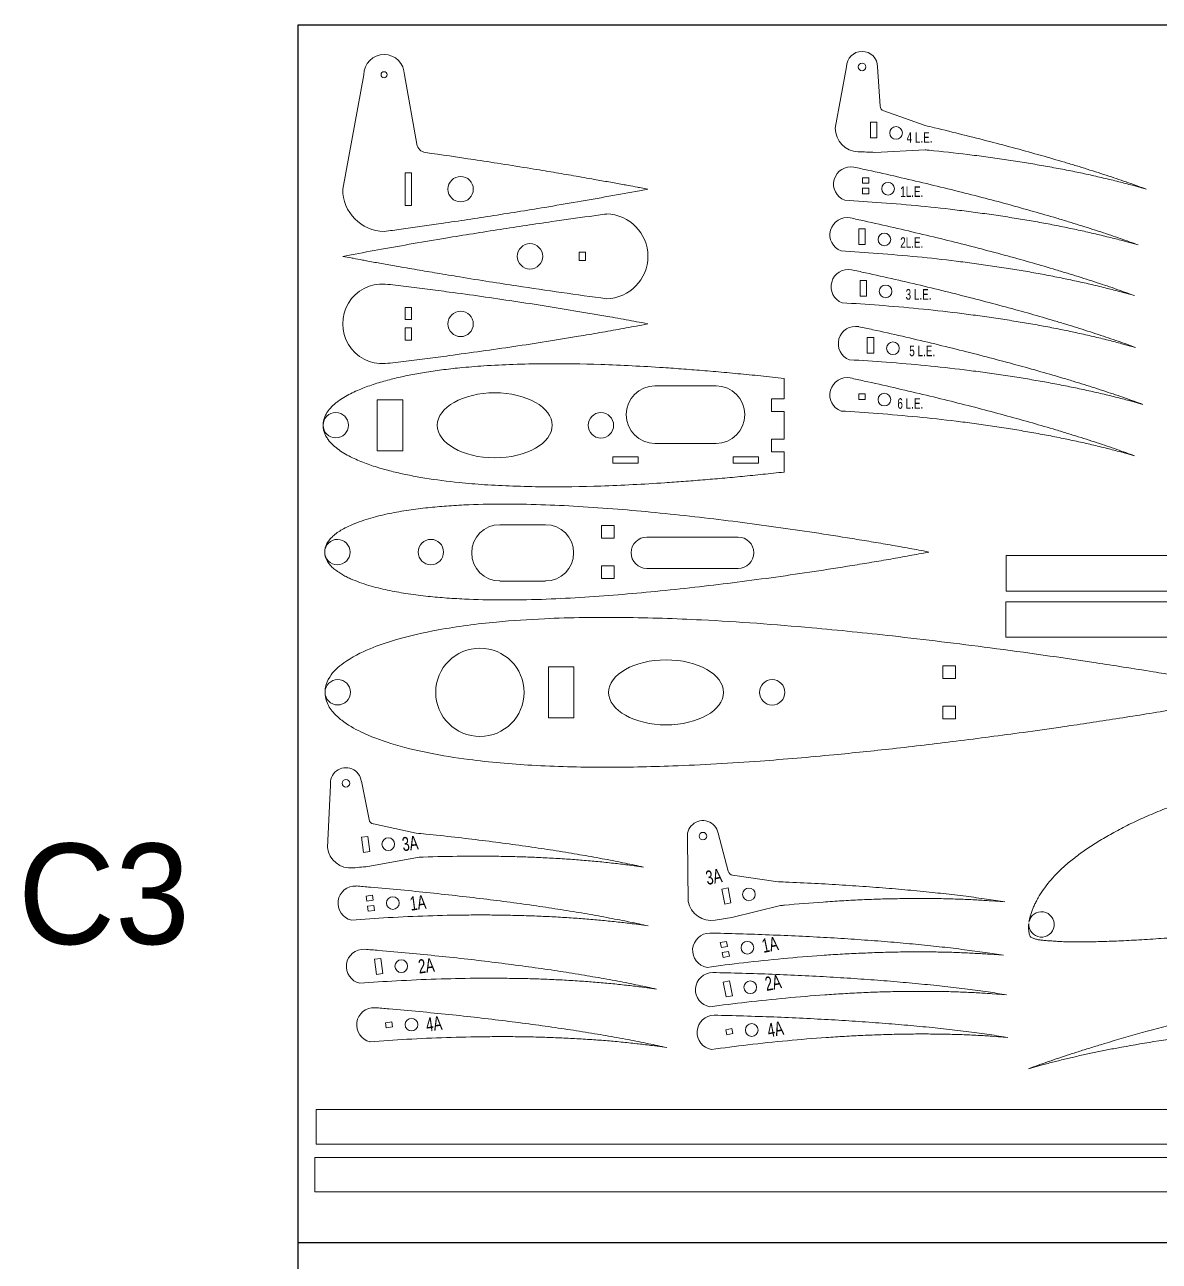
# Model space of a CAD drawing. Header units: inches. Extents: x -9.1 to 72, y -1.4 to 36.
# Drawn here: x -2.69 to 8.48, y 23.82 to 36 of the extents above; entities that cross this region are included whole.
import ezdxf

# ---------------------------------------------------------------- set-up
doc = ezdxf.new("R2010")
doc.units = ezdxf.units.IN
doc.header["$MEASUREMENT"] = 0
doc.styles.add('SLDTEXTSTYLE0', font='TXT', dxfattribs={"width": 0.7})

msp = doc.modelspace()

# ---------------------------------------------------------------- linework, layer by layer
at = {"color": 7}
msp.add_line((0, 0), (0, 36), dxfattribs=at)
for p, q in [((0, 36), (24, 36)), ((0, 24), (24, 24))]:
    msp.add_line(p, q)
at = {"color": 1, "linetype": 'Continuous', "lineweight": 15}
for p, q in [((5.403, 35.584), (5.291, 34.98)), ((5.735, 35.199), (5.709, 35.584)), ((0.648, 35.507), (0.441, 34.38)), ((1.171, 34.823), (1.048, 35.507)), ((6.177, 35.007), (5.771, 35.151)), ((5.702, 35.04), (5.64, 35.04)), ((5.64, 35.04), (5.64, 34.885)), ((5.702, 34.885), (5.702, 35.04)), ((5.64, 34.885), (5.702, 34.885)), ((5.682, 34.742), (6.177, 34.767)), ((1.118, 34.542), (1.055, 34.542)), ((1.055, 34.542), (1.055, 34.22)), ((1.118, 34.22), (1.118, 34.542)), ((5.623, 34.49), (5.561, 34.49)), ((5.561, 34.49), (5.561, 34.44)), ((5.623, 34.44), (5.623, 34.49)), ((3.363, 34.365), (3.364, 34.365)), ((3.446, 34.38), (3.364, 34.396)), ((3.364, 34.365), (3.446, 34.38)), ((5.561, 34.44), (5.623, 34.44)), ((5.623, 34.39), (5.561, 34.39)), ((5.561, 34.39), (5.561, 34.335)), ((5.623, 34.335), (5.623, 34.39)), ((8.219, 34.418), (8.354, 34.381)), ((5.561, 34.335), (5.623, 34.335)), ((1.055, 34.22), (1.118, 34.22)), ((5.587, 33.99), (5.525, 33.99)), ((5.525, 33.99), (5.525, 33.835)), ((5.587, 33.835), (5.587, 33.99)), ((2.769, 33.758), (2.769, 33.676)), ((2.832, 33.758), (2.769, 33.758)), ((2.832, 33.676), (2.832, 33.758)), ((5.525, 33.835), (5.587, 33.835)), ((8.14, 33.868), (8.275, 33.83)), ((0.523, 33.733), (0.441, 33.718)), ((0.441, 33.718), (0.523, 33.702)), ((0.524, 33.733), (0.523, 33.733)), ((2.769, 33.676), (2.832, 33.676)), ((5.599, 33.479), (5.537, 33.479)), ((5.537, 33.479), (5.537, 33.324)), ((5.599, 33.324), (5.599, 33.479)), ((5.537, 33.324), (5.599, 33.324)), ((8.239, 33.331), (8.104, 33.368)), ((1.118, 33.214), (1.055, 33.214)), ((1.055, 33.214), (1.055, 33.094)), ((1.118, 33.094), (1.118, 33.214)), ((1.055, 33.094), (1.118, 33.094)), ((3.446, 33.052), (3.386, 33.065)), ((3.386, 33.041), (3.446, 33.052)), ((3.386, 33.041), (3.386, 33.041)), ((1.118, 33.012), (1.055, 33.012)), ((1.055, 33.012), (1.055, 32.892)), ((1.118, 32.892), (1.118, 33.012)), ((5.671, 32.918), (5.608, 32.918)), ((5.608, 32.918), (5.608, 32.763)), ((5.671, 32.763), (5.671, 32.918)), ((1.055, 32.892), (1.118, 32.892)), ((8.251, 32.82), (8.116, 32.857)), ((5.608, 32.763), (5.671, 32.763)), ((4.119, 32.441), (3.516, 32.441)), ((4.788, 32.315), (4.788, 32.515)), ((1.031, 32.303), (0.781, 32.303)), ((0.781, 32.303), (0.781, 31.803)), ((1.031, 31.803), (1.031, 32.303)), ((4.663, 32.19), (4.663, 32.315)), ((4.663, 32.315), (4.788, 32.315)), ((5.525, 32.363), (5.525, 32.308)), ((5.587, 32.363), (5.525, 32.363)), ((5.525, 32.308), (5.587, 32.308)), ((5.587, 32.308), (5.587, 32.363)), ((8.323, 32.259), (8.187, 32.296)), ((4.788, 32.19), (4.663, 32.19)), ((4.788, 31.917), (4.788, 32.19)), ((0.781, 31.803), (1.031, 31.803)), ((3.516, 31.875), (4.119, 31.875)), ((4.663, 31.917), (4.788, 31.917)), ((4.663, 31.792), (4.663, 31.917)), ((3.352, 31.742), (3.102, 31.742)), ((3.102, 31.742), (3.102, 31.68)), ((3.102, 31.68), (3.352, 31.68)), ((3.352, 31.68), (3.352, 31.742)), ((4.537, 31.742), (4.287, 31.742)), ((4.287, 31.742), (4.287, 31.68)), ((4.287, 31.68), (4.537, 31.68)), ((4.537, 31.68), (4.537, 31.742)), ((4.788, 31.792), (4.663, 31.792)), ((4.788, 31.592), (4.788, 31.792)), ((8.239, 31.753), (8.104, 31.791)), ((2.438, 31.074), (1.988, 31.074)), ((3.113, 31.066), (2.988, 31.066)), ((2.988, 31.066), (2.988, 30.941)), ((3.113, 30.941), (3.113, 31.066)), ((4.335, 30.952), (3.436, 30.952)), ((2.988, 30.941), (3.113, 30.941)), ((6.213, 30.804), (6.16, 30.815)), ((6.16, 30.794), (6.213, 30.804)), ((6.16, 30.794), (6.16, 30.794)), ((6.976, 30.42), (6.976, 30.77)), ((6.976, 30.77), (19.821, 30.77)), ((3.113, 30.668), (2.988, 30.668)), ((2.988, 30.668), (2.988, 30.543)), ((3.113, 30.543), (3.113, 30.668)), ((3.436, 30.641), (4.335, 30.641)), ((1.988, 30.519), (2.438, 30.519)), ((2.988, 30.543), (3.113, 30.543)), ((6.976, 30.42), (19.821, 30.42)), ((6.973, 29.965), (6.973, 30.315)), ((6.973, 30.315), (19.818, 30.315)), ((6.973, 29.965), (19.818, 29.965)), ((2.718, 29.672), (2.468, 29.672)), ((2.468, 29.672), (2.468, 29.172)), ((2.718, 29.172), (2.718, 29.672)), ((6.476, 29.684), (6.351, 29.684)), ((6.351, 29.684), (6.351, 29.559)), ((6.476, 29.559), (6.476, 29.684)), ((6.351, 29.559), (6.476, 29.559)), ((6.476, 29.286), (6.351, 29.286)), ((6.351, 29.286), (6.351, 29.161)), ((6.476, 29.161), (6.476, 29.286)), ((2.468, 29.172), (2.718, 29.172)), ((6.351, 29.161), (6.476, 29.161)), ((0.624, 28.546), (0.7, 28.168)), ((0.289, 27.893), (0.32, 28.506)), ((0.742, 28.125), (1.163, 28.035)), ((4.238, 27.661), (4.138, 28.034)), ((0.689, 28.002), (0.627, 27.994)), ((0.627, 27.994), (0.646, 27.845)), ((0.708, 27.853), (0.689, 28.002)), ((3.838, 27.976), (3.843, 27.362)), ((0.646, 27.845), (0.708, 27.853)), ((1.195, 27.797), (0.708, 27.708)), ((3.403, 27.7), (3.265, 27.719)), ((4.708, 27.557), (4.281, 27.621)), ((0.734, 27.422), (0.672, 27.414)), ((0.672, 27.414), (0.678, 27.365)), ((0.74, 27.373), (0.734, 27.422)), ((4.236, 27.495), (4.175, 27.483)), ((4.175, 27.483), (4.203, 27.336)), ((4.265, 27.347), (4.236, 27.495)), ((0.678, 27.365), (0.74, 27.373)), ((0.747, 27.323), (0.685, 27.315)), ((0.685, 27.315), (0.691, 27.265)), ((0.753, 27.274), (0.747, 27.323)), ((4.203, 27.336), (4.265, 27.347)), ((4.273, 27.203), (4.753, 27.321)), ((6.824, 27.368), (6.964, 27.357)), ((0.691, 27.265), (0.753, 27.274)), ((3.31, 27.14), (3.448, 27.12)), ((4.222, 26.968), (4.16, 26.957)), ((4.16, 26.957), (4.17, 26.908)), ((4.231, 26.919), (4.222, 26.968)), ((4.17, 26.908), (4.231, 26.919)), ((4.241, 26.87), (4.179, 26.858)), ((4.179, 26.858), (4.189, 26.809)), ((4.189, 26.809), (4.25, 26.821)), ((4.25, 26.821), (4.241, 26.87)), ((6.81, 26.842), (6.95, 26.831)), ((0.816, 26.8), (0.754, 26.792)), ((0.754, 26.792), (0.774, 26.643)), ((0.836, 26.651), (0.816, 26.8)), ((0.774, 26.643), (0.836, 26.651)), ((4.251, 26.58), (4.189, 26.568)), ((4.189, 26.568), (4.218, 26.421)), ((4.279, 26.433), (4.251, 26.58)), ((3.531, 26.498), (3.392, 26.517)), ((6.979, 26.442), (6.839, 26.453)), ((4.218, 26.421), (4.279, 26.433)), ((0.924, 26.174), (0.862, 26.166)), ((0.862, 26.166), (0.868, 26.117)), ((0.868, 26.117), (0.93, 26.125)), ((0.93, 26.125), (0.924, 26.174)), ((4.275, 26.11), (4.213, 26.098)), ((4.213, 26.098), (4.223, 26.049)), ((4.284, 26.061), (4.275, 26.11)), ((4.223, 26.049), (4.284, 26.061)), ((6.993, 26.021), (6.853, 26.032)), ((3.632, 25.922), (3.493, 25.941)), ((7.196, 25.714), (7.331, 25.751)), ((0.178, 25.311), (22.77, 25.311)), ((0.178, 25.311), (0.178, 24.971)), ((0.178, 24.971), (22.77, 24.971)), ((0.165, 24.84), (22.758, 24.84)), ((0.165, 24.84), (0.165, 24.5)), ((0.165, 24.5), (22.758, 24.5))]:
    msp.add_line(p, q, dxfattribs=at)
for centre, radius in [((5.556, 35.584), 0.0375), ((0.848, 35.507), 0.03), ((5.891, 34.934), 0.0625), ((1.602, 34.38), 0.125), ((5.812, 34.384), 0.0625), ((5.776, 33.884), 0.0625), ((2.285, 33.718), 0.125), ((5.788, 33.373), 0.0625), ((1.602, 33.052), 0.125), ((5.86, 32.812), 0.0625), ((5.776, 32.306), 0.0625), ((2.984, 32.053), 0.125), ((1.309, 30.804), 0.125), ((1.792, 29.422), 0.435), ((4.671, 29.422), 0.125), ((0.472, 28.526), 0.0375), ((3.988, 28.005), 0.0375), ((0.889, 27.926), 0.0625), ((4.441, 27.431), 0.0625), ((0.934, 27.346), 0.0625), ((4.427, 26.905), 0.0625), ((1.017, 26.724), 0.0625), ((4.455, 26.516), 0.0625), ((1.118, 26.148), 0.0625), ((4.47, 26.095), 0.0625)]:
    msp.add_circle(centre, radius, dxfattribs=at)
for centre, radius, start, end in [((0.848, 35.507), 0.2, 0, 180), ((5.556, 35.584), 0.153, 0, 180), ((5.785, 35.199), 0.05, 180, 252.7718), ((5.524, 34.98), 0.232, 180, 268.3372), ((1.269, 34.84), 0.1, 190.1847, 261.8822), ((5.445, 34.43), 0.17, 79.2901, 249.4767), ((0.858, 34.38), 0.418, 180, 268.6231), ((3.029, 33.718), 0.418, 271.3769, 88.6231), ((5.409, 33.93), 0.17, 79.2901, 249.4767), ((5.421, 33.419), 0.17, 79.2901, 249.4767), ((0.833, 33.053), 0.393, 86.4007, 273.5993), ((5.492, 32.858), 0.17, 79.2901, 249.4767), ((3.516, 32.158), 0.283, 90, 270), ((4.119, 32.158), 0.283, 270, 90), ((5.409, 32.353), 0.17, 79.2901, 249.4767), ((0.372, 32.054), 0.125, 180.2086, 179.4453), ((1.988, 30.797), 0.277, 90, 270), ((2.438, 30.797), 0.277, 270, 90), ((3.436, 30.797), 0.155, 90, 270), ((4.335, 30.797), 0.155, 270, 90), ((0.388, 30.804), 0.125, 180.2086, 179.4453), ((0.391, 29.423), 0.125, 180.3001, 179.5368), ((0.472, 28.526), 0.153, 7.5243, 187.5243), ((0.75, 28.175), 0.05, 187.5243, 260.2961), ((3.988, 28.005), 0.153, 10.9838, 190.9838), ((0.519, 27.923), 0.232, 187.5243, 275.8614), ((4.287, 27.671), 0.05, 190.9838, 263.7556), ((0.564, 27.344), 0.17, 86.8144, 257.0009), ((4.071, 27.406), 0.232, 190.9838, 279.321), ((7.323, 27.135), 0.125, 176.0219, 169.264), ((4.057, 26.88), 0.17, 90.2739, 260.4605), ((0.646, 26.721), 0.17, 86.8144, 257.0009), ((4.086, 26.491), 0.17, 90.2739, 260.4605), ((0.748, 26.145), 0.17, 86.8144, 257.0009), ((4.101, 26.071), 0.17, 90.2739, 260.4605)]:
    msp.add_arc(centre, radius, start, end, dxfattribs=at)
for centre in [(1.938, 32.053), (3.626, 29.422)]:
    msp.add_ellipse(centre, major_axis=(0.566, 0), ratio=0.565616, dxfattribs=at)
for points, knots in [([(8.354, 34.381), (8.296, 34.402), (8.207, 34.434), (8.084, 34.476), (7.985, 34.509), (7.881, 34.543), (7.775, 34.577), (7.665, 34.611), (7.514, 34.656), (7.315, 34.714), (7.069, 34.782), (6.812, 34.85), (6.545, 34.918), (6.332, 34.97), (6.208, 35), (6.177, 35.007)], [0, 0, 0, 0, 0.00736636, 0.01146924, 0.01557491, 0.02006535, 0.02455522, 0.02904727, 0.03390106, 0.04360912, 0.05398691, 0.06467237, 0.0756619, 0.08719741, 0.09103436, 0.09103436, 0.09103436, 0.09103436]), ([(3.364, 34.396), (3.357, 34.397), (3.319, 34.404), (3.264, 34.414), (3.171, 34.431), (3.061, 34.451), (2.899, 34.48), (2.717, 34.512), (2.509, 34.547), (2.27, 34.587), (2.009, 34.629), (1.662, 34.682), (1.414, 34.719), (1.255, 34.741)], [0, 0, 0, 0, 0.0011056, 0.0059986, 0.0088272, 0.0160725, 0.0236866, 0.0346417, 0.0452159, 0.0570324, 0.0727437, 0.0870152, 0.1122894, 0.1122894, 0.1122894, 0.1122894]), ([(5.517, 34.748), (5.545, 34.747), (5.6, 34.746), (5.655, 34.743), (5.682, 34.742)], [0, 0, 0, 0, 0.501539, 1, 1, 1, 1]), ([(6.177, 34.767), (6.19, 34.766), (6.33, 34.752), (6.53, 34.73), (6.776, 34.699), (6.955, 34.673), (7.13, 34.646), (7.301, 34.618), (7.467, 34.588), (7.628, 34.557), (7.784, 34.524), (7.934, 34.49), (8.08, 34.455), (8.174, 34.43), (8.219, 34.418)], [0.91113915, 0.91113915, 0.91113915, 0.91113915, 0.91270301, 0.92808362, 0.93535808, 0.94263108, 0.94990677, 0.95668365, 0.96345941, 0.97023838, 0.97644768, 0.98265594, 0.98886717, 0.99443345, 0.99443345, 0.99443345, 0.99443345]), ([(8.275, 33.83), (8.217, 33.852), (8.128, 33.884), (8.005, 33.926), (7.906, 33.959), (7.802, 33.992), (7.696, 34.026), (7.586, 34.06), (7.435, 34.106), (7.236, 34.163), (6.99, 34.232), (6.733, 34.3), (6.465, 34.368), (6.189, 34.435), (5.904, 34.502), (5.665, 34.556), (5.522, 34.587), (5.476, 34.597)], [0, 0, 0, 0, 0.0073664, 0.0114692, 0.0155749, 0.0200654, 0.0245552, 0.0290473, 0.0339011, 0.0436091, 0.0539869, 0.0646724, 0.0756619, 0.0871974, 0.0989727, 0.1109842, 0.1166325, 0.1166325, 0.1166325, 0.1166325]), ([(0.848, 33.963), (0.904, 33.97), (1.083, 33.995), (1.432, 34.044), (1.904, 34.115), (2.359, 34.188), (2.749, 34.254), (3.059, 34.309), (3.263, 34.346), (3.363, 34.365)], [0.8661142, 0.8661142, 0.8661142, 0.8661142, 0.8749562, 0.8945964, 0.9216864, 0.9502179, 0.9673335, 0.9839428, 1, 1, 1, 1]), ([(5.385, 34.271), (5.506, 34.264), (5.756, 34.247), (6.134, 34.215), (6.451, 34.18), (6.697, 34.148), (6.876, 34.123), (7.051, 34.096), (7.222, 34.068), (7.388, 34.038), (7.549, 34.006), (7.705, 33.973), (7.855, 33.939), (8, 33.904), (8.095, 33.88), (8.14, 33.868)], [0.8824249, 0.8824249, 0.8824249, 0.8824249, 0.8969871, 0.912703, 0.9280836, 0.9353581, 0.9426311, 0.9499068, 0.9566837, 0.9634594, 0.9702384, 0.9764477, 0.9826559, 0.9888672, 0.9944335, 0.9944335, 0.9944335, 0.9944335]), ([(3.039, 34.135), (2.983, 34.127), (2.804, 34.103), (2.455, 34.054), (1.983, 33.983), (1.528, 33.91), (1.138, 33.844), (0.827, 33.789), (0.624, 33.752), (0.524, 33.733)], [0.8661142, 0.8661142, 0.8661142, 0.8661142, 0.8749562, 0.8945964, 0.9216864, 0.9502179, 0.9673335, 0.9839428, 1, 1, 1, 1]), ([(5.44, 34.097), (5.486, 34.087), (5.629, 34.056), (5.868, 34.002), (6.153, 33.935), (6.43, 33.868), (6.697, 33.8), (6.954, 33.732), (7.2, 33.664), (7.399, 33.606), (7.55, 33.56), (7.66, 33.526), (7.766, 33.493), (7.87, 33.459), (7.97, 33.426), (8.092, 33.384), (8.182, 33.352), (8.239, 33.331)], [0, 0, 0, 0, 0.0056483, 0.0176597, 0.0294351, 0.0409706, 0.0519601, 0.0626456, 0.0730234, 0.0827314, 0.0875852, 0.0920773, 0.0965671, 0.1010576, 0.1051632, 0.1092661, 0.1166325, 0.1166325, 0.1166325, 0.1166325]), ([(8.104, 33.368), (8.059, 33.38), (7.965, 33.404), (7.82, 33.44), (7.669, 33.473), (7.513, 33.506), (7.352, 33.538), (7.186, 33.568), (7.015, 33.596), (6.84, 33.623), (6.661, 33.648), (6.415, 33.68), (6.098, 33.715), (5.721, 33.747), (5.47, 33.764), (5.349, 33.771)], [0.8824249, 0.8824249, 0.8824249, 0.8824249, 0.8879912, 0.8942024, 0.9004107, 0.90662, 0.913399, 0.9201747, 0.9269516, 0.9342273, 0.9415003, 0.9487748, 0.9641554, 0.9798713, 0.9944335, 0.9944335, 0.9944335, 0.9944335]), ([(0.523, 33.702), (0.53, 33.701), (0.568, 33.694), (0.623, 33.684), (0.716, 33.666), (0.826, 33.646), (0.988, 33.618), (1.17, 33.586), (1.378, 33.551), (1.617, 33.511), (1.878, 33.469), (2.36, 33.395), (2.744, 33.34), (3.039, 33.3)], [0, 0, 0, 0, 0.0011056, 0.0059986, 0.0088272, 0.0160725, 0.0236866, 0.0346417, 0.0452159, 0.0570324, 0.0727437, 0.0870152, 0.1339007, 0.1339007, 0.1339007, 0.1339007]), ([(5.452, 33.586), (5.498, 33.576), (5.641, 33.545), (5.88, 33.491), (6.165, 33.425), (6.442, 33.357), (6.709, 33.289), (6.966, 33.221), (7.212, 33.153), (7.411, 33.095), (7.562, 33.049), (7.672, 33.016), (7.778, 32.982), (7.882, 32.948), (7.982, 32.915), (8.104, 32.873), (8.194, 32.841), (8.251, 32.82)], [0, 0, 0, 0, 0.0056483, 0.0176597, 0.0294351, 0.0409706, 0.0519601, 0.0626456, 0.0730234, 0.0827314, 0.0875852, 0.0920773, 0.0965671, 0.1010576, 0.1051632, 0.1092661, 0.1166325, 0.1166325, 0.1166325, 0.1166325]), ([(3.386, 33.065), (3.352, 33.071), (3.283, 33.084), (3.178, 33.103), (3.055, 33.125), (2.915, 33.149), (2.706, 33.185), (2.443, 33.228), (2.126, 33.276), (1.808, 33.323), (1.524, 33.362), (1.276, 33.394), (1.066, 33.421), (0.927, 33.437), (0.858, 33.445)], [0, 0, 0, 0, 0.040502, 0.082213, 0.125134, 0.186805, 0.249514, 0.373538, 0.499656, 0.625669, 0.751343, 0.835618, 0.918503, 1, 1, 1, 1]), ([(8.116, 32.857), (8.071, 32.869), (7.977, 32.894), (7.832, 32.929), (7.681, 32.963), (7.525, 32.995), (7.364, 33.027), (7.198, 33.057), (7.027, 33.085), (6.852, 33.112), (6.673, 33.137), (6.427, 33.169), (6.11, 33.204), (5.733, 33.237), (5.482, 33.253), (5.361, 33.26)], [0.8824249, 0.8824249, 0.8824249, 0.8824249, 0.8879912, 0.8942024, 0.9004107, 0.90662, 0.913399, 0.9201747, 0.9269516, 0.9342273, 0.9415003, 0.9487748, 0.9641554, 0.9798713, 0.9944335, 0.9944335, 0.9944335, 0.9944335]), ([(0.858, 32.661), (0.892, 32.665), (0.961, 32.673), (1.065, 32.685), (1.17, 32.698), (1.275, 32.711), (1.382, 32.725), (1.559, 32.749), (1.808, 32.783), (2.127, 32.829), (2.445, 32.878), (2.727, 32.924), (2.972, 32.966), (3.18, 33.003), (3.318, 33.028), (3.386, 33.041)], [0, 0, 0, 0, 0.040616, 0.081546, 0.122792, 0.164352, 0.206229, 0.248421, 0.374375, 0.500577, 0.627156, 0.752156, 0.836105, 0.918718, 1, 1, 1, 1]), ([(5.524, 33.025), (5.57, 33.015), (5.713, 32.984), (5.951, 32.931), (6.237, 32.864), (6.513, 32.796), (6.78, 32.728), (7.037, 32.66), (7.284, 32.592), (7.482, 32.534), (7.634, 32.489), (7.743, 32.455), (7.85, 32.421), (7.953, 32.387), (8.053, 32.354), (8.176, 32.312), (8.265, 32.28), (8.323, 32.259)], [0, 0, 0, 0, 0.0056483, 0.0176597, 0.0294351, 0.0409706, 0.0519601, 0.0626456, 0.0730234, 0.0827314, 0.0875852, 0.0920773, 0.0965671, 0.1010576, 0.1051632, 0.1092661, 0.1166325, 0.1166325, 0.1166325, 0.1166325]), ([(4.788, 32.515), (4.75, 32.52), (4.673, 32.528), (4.558, 32.54), (4.445, 32.551), (4.334, 32.562), (4.224, 32.572), (4.116, 32.582), (4.009, 32.591), (3.904, 32.599), (3.801, 32.607), (3.699, 32.615), (3.427, 32.633), (3.003, 32.655), (2.51, 32.663), (2.125, 32.655), (1.847, 32.641), (1.613, 32.622), (1.418, 32.6), (1.251, 32.575), (1.097, 32.548), (0.952, 32.516), (0.811, 32.479), (0.694, 32.44), (0.602, 32.404), (0.533, 32.373), (0.467, 32.338), (0.414, 32.304), (0.374, 32.275), (0.336, 32.242), (0.306, 32.21), (0.285, 32.179), (0.276, 32.162), (0.267, 32.145), (0.261, 32.129), (0.255, 32.114), (0.252, 32.099), (0.249, 32.084), (0.247, 32.07), (0.247, 32.06), (0.247, 32.055)], [0, 0, 0, 0, 0.024591, 0.048845, 0.072761, 0.09634, 0.119582, 0.142488, 0.165058, 0.187292, 0.209192, 0.230756, 0.251985, 0.381573, 0.498916, 0.563818, 0.624874, 0.674579, 0.712655, 0.748735, 0.781336, 0.811501, 0.842432, 0.873495, 0.889329, 0.905309, 0.921096, 0.936644, 0.944888, 0.952468, 0.968392, 0.972374, 0.976272, 0.98033, 0.984278, 0.987486, 0.990647, 0.993776, 0.996888, 1, 1, 1, 1]), ([(8.187, 32.296), (8.143, 32.308), (8.048, 32.333), (7.903, 32.368), (7.752, 32.402), (7.596, 32.435), (7.435, 32.466), (7.269, 32.496), (7.099, 32.524), (6.924, 32.551), (6.745, 32.577), (6.498, 32.608), (6.182, 32.643), (5.804, 32.676), (5.553, 32.692), (5.433, 32.699)], [0.8824249, 0.8824249, 0.8824249, 0.8824249, 0.8879912, 0.8942024, 0.9004107, 0.90662, 0.913399, 0.9201747, 0.9269516, 0.9342273, 0.9415003, 0.9487748, 0.9641554, 0.9798713, 0.9944335, 0.9944335, 0.9944335, 0.9944335]), ([(5.44, 32.52), (5.486, 32.51), (5.629, 32.478), (5.868, 32.425), (6.153, 32.358), (6.43, 32.291), (6.697, 32.223), (6.954, 32.154), (7.2, 32.086), (7.399, 32.029), (7.55, 31.983), (7.66, 31.949), (7.766, 31.915), (7.87, 31.882), (7.97, 31.848), (8.092, 31.806), (8.182, 31.774), (8.239, 31.753)], [0, 0, 0, 0, 0.0056483, 0.0176597, 0.0294351, 0.0409706, 0.0519601, 0.0626456, 0.0730234, 0.0827314, 0.0875852, 0.0920773, 0.0965671, 0.1010576, 0.1051632, 0.1092661, 0.1166325, 0.1166325, 0.1166325, 0.1166325]), ([(8.104, 31.791), (8.059, 31.803), (7.965, 31.827), (7.82, 31.862), (7.669, 31.896), (7.513, 31.929), (7.352, 31.96), (7.186, 31.99), (7.015, 32.019), (6.84, 32.046), (6.661, 32.071), (6.415, 32.103), (6.098, 32.137), (5.721, 32.17), (5.47, 32.187), (5.349, 32.194)], [0.8824249, 0.8824249, 0.8824249, 0.8824249, 0.8879912, 0.8942024, 0.9004107, 0.90662, 0.913399, 0.9201747, 0.9269516, 0.9342273, 0.9415003, 0.9487748, 0.9641554, 0.9798713, 0.9944335, 0.9944335, 0.9944335, 0.9944335]), ([(0.247, 32.053), (0.247, 32.05), (0.247, 32.044), (0.248, 32.034), (0.249, 32.025), (0.251, 32.012), (0.254, 31.997), (0.262, 31.973), (0.275, 31.944), (0.303, 31.902), (0.345, 31.856), (0.404, 31.809), (0.468, 31.769), (0.557, 31.722), (0.648, 31.684), (0.743, 31.651), (0.837, 31.622), (0.955, 31.591), (1.1, 31.559), (1.31, 31.522), (1.556, 31.49), (1.846, 31.466), (2.122, 31.453), (2.504, 31.444), (3.004, 31.452), (3.466, 31.476), (3.8, 31.5), (3.988, 31.515), (4.181, 31.531), (4.379, 31.55), (4.582, 31.57), (4.719, 31.585), (4.788, 31.592)], [0, 0, 0, 0, 0.00199, 0.003986, 0.005989, 0.008006, 0.011982, 0.01599, 0.023707, 0.031945, 0.047723, 0.063405, 0.079379, 0.095332, 0.126657, 0.141986, 0.15839, 0.189069, 0.219399, 0.251825, 0.323803, 0.376529, 0.435584, 0.498302, 0.618573, 0.751641, 0.790405, 0.830217, 0.871081, 0.912998, 0.95597, 1, 1, 1, 1]), ([(6.16, 30.815), (6.13, 30.821), (6.069, 30.832), (5.976, 30.849), (5.882, 30.866), (5.756, 30.888), (5.599, 30.914), (5.35, 30.955), (5.037, 31.004), (4.536, 31.076), (4.03, 31.14), (3.526, 31.194), (3.143, 31.228), (2.768, 31.255), (2.388, 31.273), (2.013, 31.28), (1.695, 31.273), (1.442, 31.257), (1.253, 31.24), (1.097, 31.219), (0.972, 31.198), (0.878, 31.18), (0.786, 31.158), (0.693, 31.133), (0.604, 31.103), (0.521, 31.07), (0.453, 31.037), (0.398, 31.004), (0.355, 30.972), (0.323, 30.941), (0.303, 30.917), (0.29, 30.898), (0.28, 30.88), (0.273, 30.863), (0.268, 30.848), (0.265, 30.834), (0.263, 30.82), (0.263, 30.81), (0.263, 30.806)], [0, 0, 0, 0, 0.015212, 0.030694, 0.046447, 0.062471, 0.093525, 0.124905, 0.187224, 0.249736, 0.374581, 0.438873, 0.499514, 0.564285, 0.624499, 0.686843, 0.749265, 0.781558, 0.811884, 0.843052, 0.859101, 0.874269, 0.890306, 0.905446, 0.921846, 0.936836, 0.949602, 0.958861, 0.96844, 0.976346, 0.980365, 0.984219, 0.98745, 0.990575, 0.992972, 0.99533, 0.997667, 1, 1, 1, 1]), ([(0.263, 30.804), (0.263, 30.801), (0.263, 30.796), (0.264, 30.789), (0.265, 30.781), (0.266, 30.773), (0.269, 30.759), (0.276, 30.738), (0.292, 30.707), (0.317, 30.673), (0.352, 30.64), (0.391, 30.611), (0.431, 30.585), (0.474, 30.562), (0.532, 30.534), (0.607, 30.505), (0.728, 30.465), (0.879, 30.428), (1.067, 30.394), (1.253, 30.369), (1.446, 30.352), (1.694, 30.337), (2.013, 30.33), (2.392, 30.336), (2.777, 30.355), (3.151, 30.382), (3.528, 30.416), (3.903, 30.456), (4.283, 30.501), (4.66, 30.551), (5.037, 30.605), (5.351, 30.654), (5.603, 30.695), (5.791, 30.727), (5.977, 30.76), (6.099, 30.783), (6.16, 30.794)], [0, 0, 0, 0, 0.001274, 0.002547, 0.003823, 0.005104, 0.006393, 0.011031, 0.015892, 0.023428, 0.031791, 0.039371, 0.047585, 0.055184, 0.063472, 0.079196, 0.094968, 0.126283, 0.156119, 0.188694, 0.219095, 0.251612, 0.311114, 0.376454, 0.438834, 0.501086, 0.561496, 0.625612, 0.686992, 0.750316, 0.812937, 0.87516, 0.907137, 0.938602, 0.969556, 1, 1, 1, 1]), ([(9.493, 29.438), (9.486, 29.439), (9.449, 29.446), (9.394, 29.456), (9.3, 29.473), (9.19, 29.493), (9.029, 29.522), (8.847, 29.554), (8.638, 29.589), (8.4, 29.629), (8.138, 29.67), (7.604, 29.753), (6.846, 29.86), (5.913, 29.974), (4.965, 30.071), (4.082, 30.136), (3.203, 30.166), (2.529, 30.157), (1.919, 30.117), (1.425, 30.053), (1.009, 29.96), (0.696, 29.853), (0.472, 29.741), (0.32, 29.604), (0.271, 29.493), (0.266, 29.441), (0.266, 29.424)], [0, 0, 0, 0, 0.0011056, 0.0059986, 0.0088272, 0.0160725, 0.0236866, 0.0346417, 0.0452159, 0.0570324, 0.0727437, 0.0870152, 0.1422405, 0.1933173, 0.2352465, 0.2924961, 0.3328828, 0.3738681, 0.3987702, 0.429128, 0.4523079, 0.4658436, 0.4812727, 0.4916181, 0.4972777, 0.4999037, 0.4999037, 0.4999037, 0.4999037]), ([(0.266, 29.422), (0.266, 29.393), (0.278, 29.32), (0.34, 29.225), (0.456, 29.12), (0.646, 29.012), (0.935, 28.905), (1.292, 28.819), (1.756, 28.745), (2.329, 28.695), (3, 28.679), (3.75, 28.694), (4.508, 28.738), (5.229, 28.8), (5.873, 28.867), (6.495, 28.941), (7.048, 29.014), (7.561, 29.086), (8.033, 29.157), (8.488, 29.23), (8.878, 29.296), (9.189, 29.351), (9.393, 29.388), (9.493, 29.407)], [0.499991, 0.499991, 0.499991, 0.499991, 0.5045225, 0.5114917, 0.5174265, 0.5290629, 0.5456295, 0.5658946, 0.5868499, 0.6197165, 0.6565305, 0.6925935, 0.7379011, 0.7762761, 0.806697, 0.8399665, 0.8749562, 0.8945964, 0.9216864, 0.9502179, 0.9673335, 0.9839428, 1, 1, 1, 1]), ([(7.2, 27.158), (7.201, 27.164), (7.204, 27.181), (7.211, 27.21), (7.221, 27.245), (7.234, 27.281), (7.25, 27.319), (7.268, 27.357), (7.297, 27.41), (7.341, 27.479), (7.403, 27.56), (7.477, 27.642), (7.564, 27.724), (7.665, 27.805), (7.777, 27.885), (7.902, 27.966), (8.039, 28.044), (8.187, 28.121), (8.345, 28.195), (8.515, 28.266), (8.694, 28.333), (8.884, 28.396), (9.083, 28.454), (9.29, 28.507), (9.506, 28.555), (9.73, 28.597), (9.961, 28.631), (10.2, 28.657), (10.447, 28.676), (10.702, 28.685), (10.965, 28.685), (11.238, 28.676), (11.52, 28.66), (11.81, 28.639), (12.107, 28.612), (12.411, 28.579), (12.721, 28.541), (13.037, 28.499), (13.357, 28.454), (13.679, 28.406), (14.004, 28.355), (14.33, 28.302), (14.655, 28.247), (14.978, 28.19), (15.298, 28.131), (15.615, 28.071), (15.927, 28.009), (16.234, 27.946), (16.534, 27.881), (16.827, 27.815), (17.113, 27.748), (17.389, 27.681), (17.657, 27.613), (17.914, 27.545), (18.16, 27.477), (18.358, 27.419), (18.51, 27.373), (18.62, 27.339), (18.726, 27.306), (18.829, 27.272), (18.929, 27.239), (19.052, 27.197), (19.141, 27.165), (19.199, 27.144)], [0, 0, 0, 0, 0.0007404, 0.0021039, 0.0035004, 0.0051408, 0.006774, 0.0084046, 0.0102652, 0.0140057, 0.018195, 0.0226148, 0.0272914, 0.0325614, 0.0381443, 0.0440172, 0.050437, 0.0571258, 0.06408, 0.0715389, 0.0792372, 0.087177, 0.0955782, 0.1041916, 0.1130159, 0.1222199, 0.1316116, 0.1411979, 0.1511899, 0.1614192, 0.1718938, 0.1829524, 0.1942972, 0.2059045, 0.2179777, 0.2302677, 0.2427684, 0.2556156, 0.2685954, 0.2817006, 0.2949429, 0.3082, 0.3214639, 0.3346425, 0.3477378, 0.3607454, 0.3734941, 0.3860782, 0.3984952, 0.4105066, 0.4222819, 0.4338175, 0.444807, 0.4554924, 0.4658702, 0.4755783, 0.4804321, 0.4849241, 0.489414, 0.4939044, 0.4980101, 0.502113, 0.5094793, 0.5094793, 0.5094793, 0.5094793]), ([(1.163, 28.035), (1.195, 28.032), (1.322, 28.019), (1.539, 27.996), (1.813, 27.963), (2.077, 27.929), (2.33, 27.894), (2.534, 27.863), (2.691, 27.837), (2.804, 27.818), (2.914, 27.798), (3.021, 27.779), (3.124, 27.759), (3.251, 27.733), (3.344, 27.713), (3.403, 27.7)], [0, 0, 0, 0, 0.00383695, 0.01537246, 0.026362, 0.03704745, 0.04742524, 0.0571333, 0.0619871, 0.06647914, 0.07096901, 0.07545945, 0.07956512, 0.083668, 0.09103436, 0.09103436, 0.09103436, 0.09103436]), ([(3.265, 27.719), (3.219, 27.725), (3.122, 27.737), (2.973, 27.753), (2.82, 27.767), (2.661, 27.779), (2.497, 27.789), (2.328, 27.797), (2.156, 27.803), (1.979, 27.807), (1.798, 27.808), (1.549, 27.807), (1.348, 27.803), (1.208, 27.798), (1.195, 27.797)], [0.91113915, 0.91113915, 0.91113915, 0.91113915, 0.91670544, 0.92291666, 0.92912492, 0.93533422, 0.9421132, 0.94888895, 0.95566583, 0.96294152, 0.97021452, 0.97748898, 0.99286959, 0.99443345, 0.99443345, 0.99443345, 0.99443345]), ([(6.964, 27.357), (6.904, 27.367), (6.81, 27.381), (6.682, 27.399), (6.577, 27.413), (6.469, 27.426), (6.358, 27.439), (6.244, 27.451), (6.087, 27.467), (5.881, 27.486), (5.626, 27.506), (5.361, 27.524), (5.085, 27.54), (4.867, 27.55), (4.74, 27.556), (4.708, 27.557)], [0, 0, 0, 0, 0.00736636, 0.01146924, 0.01557491, 0.02006535, 0.02455522, 0.02904727, 0.03390106, 0.04360912, 0.05398691, 0.06467237, 0.0756619, 0.08719741, 0.09103436, 0.09103436, 0.09103436, 0.09103436]), ([(19.064, 27.181), (19.019, 27.193), (18.924, 27.217), (18.779, 27.253), (18.629, 27.286), (18.473, 27.319), (18.312, 27.351), (18.146, 27.381), (17.975, 27.409), (17.8, 27.436), (17.621, 27.461), (17.374, 27.493), (17.058, 27.528), (16.668, 27.561), (16.268, 27.588), (15.859, 27.606), (15.443, 27.616), (15.023, 27.619), (14.6, 27.614), (14.175, 27.602), (13.753, 27.583), (13.334, 27.557), (12.919, 27.526), (12.511, 27.49), (12.112, 27.45), (11.722, 27.406), (11.344, 27.36), (10.979, 27.312), (10.627, 27.263), (10.29, 27.215), (10.018, 27.176), (9.812, 27.146), (9.662, 27.124), (9.517, 27.103), (9.376, 27.084), (9.24, 27.066), (9.108, 27.051), (8.98, 27.037), (8.855, 27.025), (8.735, 27.014), (8.617, 27.005), (8.504, 26.997), (8.393, 26.989), (8.287, 26.983), (8.185, 26.977), (8.087, 26.973), (7.994, 26.969), (7.904, 26.966), (7.819, 26.964), (7.739, 26.963), (7.664, 26.963), (7.593, 26.963), (7.528, 26.965), (7.468, 26.969), (7.412, 26.973), (7.362, 26.977), (7.319, 26.981), (7.283, 26.986), (7.254, 26.993), (7.233, 27.002), (7.221, 27.009), (7.212, 27.017), (7.207, 27.028), (7.202, 27.043), (7.199, 27.064), (7.196, 27.098), (7.196, 27.126), (7.198, 27.144)], [0.510071, 0.510071, 0.510071, 0.510071, 0.5156373, 0.5218485, 0.5280568, 0.5342661, 0.541045, 0.5478208, 0.5545977, 0.5618734, 0.5691464, 0.5764208, 0.5918014, 0.6075173, 0.6235654, 0.640116, 0.6568355, 0.6737172, 0.6907639, 0.7078087, 0.7248475, 0.7417155, 0.7584236, 0.774967, 0.7910316, 0.8067905, 0.8222382, 0.8369352, 0.8512011, 0.8650301, 0.8778859, 0.8843128, 0.8902083, 0.8960947, 0.9019772, 0.9073176, 0.9126524, 0.9179873, 0.9228543, 0.9277246, 0.9326016, 0.9370345, 0.9414657, 0.9458987, 0.9498417, 0.9537822, 0.9577224, 0.9611349, 0.9645471, 0.9679602, 0.9708031, 0.9736291, 0.9764474, 0.978675, 0.980921, 0.9831701, 0.984726, 0.9861587, 0.9875574, 0.988267, 0.9888738, 0.9892799, 0.9896815, 0.9903179, 0.9911323, 0.992264, 0.9944335, 0.9944335, 0.9944335, 0.9944335]), ([(3.448, 27.12), (3.389, 27.134), (3.296, 27.154), (3.169, 27.179), (3.066, 27.199), (2.959, 27.219), (2.849, 27.239), (2.736, 27.258), (2.579, 27.283), (2.375, 27.314), (2.122, 27.35), (1.858, 27.384), (1.584, 27.416), (1.301, 27.447), (1.01, 27.476), (0.766, 27.498), (0.62, 27.51), (0.574, 27.514)], [0, 0, 0, 0, 0.0073664, 0.0114692, 0.0155749, 0.0200654, 0.0245552, 0.0290473, 0.0339011, 0.0436091, 0.0539869, 0.0646724, 0.0756619, 0.0871974, 0.0989727, 0.1109842, 0.1166325, 0.1166325, 0.1166325, 0.1166325]), ([(4.753, 27.321), (4.766, 27.322), (4.906, 27.336), (5.107, 27.352), (5.355, 27.368), (5.535, 27.378), (5.712, 27.385), (5.885, 27.389), (6.054, 27.391), (6.218, 27.391), (6.377, 27.389), (6.532, 27.384), (6.681, 27.377), (6.778, 27.371), (6.824, 27.368)], [0.91113915, 0.91113915, 0.91113915, 0.91113915, 0.91270301, 0.92808362, 0.93535808, 0.94263108, 0.94990677, 0.95668365, 0.96345941, 0.97023838, 0.97644768, 0.98265594, 0.98886717, 0.99443345, 0.99443345, 0.99443345, 0.99443345]), ([(0.526, 27.178), (0.647, 27.187), (0.897, 27.204), (1.276, 27.221), (1.594, 27.228), (1.843, 27.229), (2.024, 27.227), (2.201, 27.223), (2.373, 27.217), (2.542, 27.209), (2.706, 27.199), (2.865, 27.187), (3.018, 27.173), (3.167, 27.158), (3.264, 27.146), (3.31, 27.14)], [0.8824249, 0.8824249, 0.8824249, 0.8824249, 0.8969871, 0.912703, 0.9280836, 0.9353581, 0.9426311, 0.9499068, 0.9566837, 0.9634594, 0.9702384, 0.9764477, 0.9826559, 0.9888672, 0.9944335, 0.9944335, 0.9944335, 0.9944335]), ([(4.109, 27.177), (4.136, 27.181), (4.191, 27.19), (4.245, 27.199), (4.273, 27.203)], [0, 0, 0, 0, 0.501539, 1, 1, 1, 1]), ([(19.195, 25.728), (19.194, 25.732), (19.193, 25.739), (19.191, 25.751), (19.188, 25.762), (19.185, 25.774), (19.182, 25.786), (19.178, 25.798), (19.174, 25.811), (19.166, 25.835), (19.153, 25.871), (19.126, 25.93), (19.085, 26.002), (19.029, 26.083), (18.966, 26.161), (18.898, 26.232), (18.824, 26.299), (18.748, 26.361), (18.667, 26.42), (18.586, 26.476), (18.501, 26.53), (18.389, 26.596), (18.243, 26.674), (18.008, 26.786), (17.699, 26.908), (17.383, 27.006), (17.124, 27.073), (16.866, 27.131), (16.606, 27.178), (16.344, 27.212), (16.147, 27.231), (15.948, 27.245), (15.752, 27.253), (15.553, 27.255), (15.358, 27.253), (15.159, 27.246), (14.895, 27.232), (14.562, 27.208), (14.036, 27.157), (13.381, 27.075), (12.727, 26.978), (12.205, 26.895), (11.678, 26.807), (11.028, 26.691), (10.242, 26.535), (9.474, 26.367), (8.828, 26.208), (8.325, 26.073), (8.031, 25.988), (7.831, 25.927), (7.715, 25.891), (7.604, 25.855), (7.496, 25.819), (7.393, 25.784), (7.293, 25.749), (7.228, 25.725), (7.196, 25.714)], [0, 0, 0, 0, 0.000868, 0.001766, 0.002694, 0.003654, 0.004645, 0.005669, 0.006725, 0.007814, 0.011686, 0.015626, 0.023148, 0.03125, 0.038946, 0.046875, 0.054416, 0.062502, 0.070119, 0.078128, 0.085857, 0.093754, 0.108991, 0.125004, 0.155342, 0.187494, 0.20302, 0.218745, 0.249992, 0.265429, 0.281243, 0.296878, 0.312494, 0.327769, 0.343745, 0.358689, 0.374996, 0.406247, 0.437497, 0.499996, 0.562496, 0.593777, 0.624998, 0.688914, 0.749999, 0.814386, 0.874998, 0.907294, 0.937499, 0.947329, 0.956857, 0.966085, 0.975012, 0.98364, 0.991969, 1, 1, 1, 1]), ([(6.95, 26.831), (6.889, 26.841), (6.795, 26.855), (6.667, 26.873), (6.563, 26.887), (6.455, 26.9), (6.344, 26.913), (6.23, 26.925), (6.072, 26.941), (5.866, 26.96), (5.612, 26.98), (5.346, 26.998), (5.071, 27.014), (4.787, 27.027), (4.494, 27.038), (4.25, 27.046), (4.103, 27.049), (4.056, 27.05)], [0, 0, 0, 0, 0.0073664, 0.0114692, 0.0155749, 0.0200654, 0.0245552, 0.0290473, 0.0339011, 0.0436091, 0.0539869, 0.0646724, 0.0756619, 0.0871974, 0.0989727, 0.1109842, 0.1166325, 0.1166325, 0.1166325, 0.1166325]), ([(0.656, 26.891), (0.703, 26.887), (0.849, 26.875), (1.092, 26.853), (1.384, 26.824), (1.667, 26.794), (1.94, 26.761), (2.204, 26.727), (2.457, 26.692), (2.662, 26.661), (2.818, 26.635), (2.931, 26.616), (3.041, 26.596), (3.148, 26.577), (3.251, 26.557), (3.378, 26.531), (3.471, 26.511), (3.531, 26.498)], [0, 0, 0, 0, 0.0056483, 0.0176597, 0.0294351, 0.0409706, 0.0519601, 0.0626456, 0.0730234, 0.0827314, 0.0875852, 0.0920773, 0.0965671, 0.1010576, 0.1051632, 0.1092661, 0.1166325, 0.1166325, 0.1166325, 0.1166325]), ([(4.029, 26.712), (4.149, 26.729), (4.398, 26.76), (4.775, 26.8), (5.092, 26.826), (5.34, 26.842), (5.521, 26.851), (5.698, 26.858), (5.871, 26.863), (6.039, 26.865), (6.203, 26.865), (6.363, 26.863), (6.517, 26.858), (6.666, 26.851), (6.764, 26.845), (6.81, 26.842)], [0.8824249, 0.8824249, 0.8824249, 0.8824249, 0.8969871, 0.912703, 0.9280836, 0.9353581, 0.9426311, 0.9499068, 0.9566837, 0.9634594, 0.9702384, 0.9764477, 0.9826559, 0.9888672, 0.9944335, 0.9944335, 0.9944335, 0.9944335]), ([(3.392, 26.517), (3.346, 26.523), (3.249, 26.535), (3.101, 26.551), (2.947, 26.565), (2.788, 26.577), (2.624, 26.587), (2.456, 26.595), (2.283, 26.601), (2.106, 26.604), (1.925, 26.606), (1.676, 26.605), (1.358, 26.598), (0.98, 26.581), (0.729, 26.565), (0.608, 26.556)], [0.8824249, 0.8824249, 0.8824249, 0.8824249, 0.8879912, 0.8942024, 0.9004107, 0.90662, 0.913399, 0.9201747, 0.9269516, 0.9342273, 0.9415003, 0.9487748, 0.9641554, 0.9798713, 0.9944335, 0.9944335, 0.9944335, 0.9944335]), ([(4.085, 26.661), (4.132, 26.66), (4.279, 26.657), (4.523, 26.65), (4.816, 26.639), (5.1, 26.625), (5.375, 26.609), (5.641, 26.591), (5.895, 26.571), (6.101, 26.552), (6.259, 26.536), (6.373, 26.524), (6.484, 26.511), (6.592, 26.498), (6.696, 26.484), (6.824, 26.466), (6.918, 26.452), (6.979, 26.442)], [0, 0, 0, 0, 0.0056483, 0.0176597, 0.0294351, 0.0409706, 0.0519601, 0.0626456, 0.0730234, 0.0827314, 0.0875852, 0.0920773, 0.0965671, 0.1010576, 0.1051632, 0.1092661, 0.1166325, 0.1166325, 0.1166325, 0.1166325]), ([(6.839, 26.453), (6.793, 26.456), (6.695, 26.462), (6.546, 26.469), (6.392, 26.474), (6.232, 26.476), (6.068, 26.476), (5.9, 26.474), (5.727, 26.47), (5.55, 26.463), (5.369, 26.453), (5.121, 26.437), (4.804, 26.411), (4.427, 26.371), (4.178, 26.34), (4.058, 26.324)], [0.8824249, 0.8824249, 0.8824249, 0.8824249, 0.8879912, 0.8942024, 0.9004107, 0.90662, 0.913399, 0.9201747, 0.9269516, 0.9342273, 0.9415003, 0.9487748, 0.9641554, 0.9798713, 0.9944335, 0.9944335, 0.9944335, 0.9944335]), ([(0.757, 26.315), (0.804, 26.311), (0.95, 26.299), (1.193, 26.277), (1.485, 26.248), (1.768, 26.218), (2.042, 26.185), (2.305, 26.151), (2.558, 26.116), (2.763, 26.085), (2.919, 26.059), (3.032, 26.04), (3.142, 26.021), (3.249, 26.001), (3.352, 25.981), (3.479, 25.955), (3.572, 25.935), (3.632, 25.922)], [0, 0, 0, 0, 0.0056483, 0.0176597, 0.0294351, 0.0409706, 0.0519601, 0.0626456, 0.0730234, 0.0827314, 0.0875852, 0.0920773, 0.0965671, 0.1010576, 0.1051632, 0.1092661, 0.1166325, 0.1166325, 0.1166325, 0.1166325]), ([(4.1, 26.241), (4.147, 26.24), (4.293, 26.236), (4.537, 26.229), (4.83, 26.218), (5.114, 26.204), (5.39, 26.188), (5.655, 26.17), (5.91, 26.15), (6.116, 26.132), (6.273, 26.116), (6.387, 26.103), (6.498, 26.09), (6.606, 26.077), (6.711, 26.063), (6.839, 26.046), (6.933, 26.031), (6.993, 26.021)], [0, 0, 0, 0, 0.0056483, 0.0176597, 0.0294351, 0.0409706, 0.0519601, 0.0626456, 0.0730234, 0.0827314, 0.0875852, 0.0920773, 0.0965671, 0.1010576, 0.1051632, 0.1092661, 0.1166325, 0.1166325, 0.1166325, 0.1166325]), ([(7.331, 25.751), (7.35, 25.756), (7.389, 25.767), (7.447, 25.781), (7.506, 25.796), (7.566, 25.811), (7.626, 25.825), (7.687, 25.839), (7.749, 25.853), (7.811, 25.866), (7.874, 25.879), (7.937, 25.892), (8.001, 25.905), (8.166, 25.936), (8.435, 25.983), (8.926, 26.054), (9.553, 26.122), (10.24, 26.166), (10.875, 26.186), (11.449, 26.19), (12.049, 26.179), (12.676, 26.152), (13.351, 26.108), (14.069, 26.044), (14.69, 25.975), (15.194, 25.912), (15.554, 25.864), (15.931, 25.811), (16.241, 25.766), (16.504, 25.728), (16.674, 25.703), (16.823, 25.681), (16.947, 25.664), (17.151, 25.637), (17.372, 25.61), (17.622, 25.587), (17.881, 25.567), (18.197, 25.546), (18.482, 25.536), (18.663, 25.533), (18.757, 25.533), (18.848, 25.534), (18.925, 25.539), (18.988, 25.543), (19.029, 25.547), (19.061, 25.55), (19.085, 25.552), (19.107, 25.556), (19.131, 25.561), (19.153, 25.568), (19.169, 25.576), (19.178, 25.583), (19.184, 25.588), (19.188, 25.597), (19.191, 25.608), (19.194, 25.623), (19.197, 25.643), (19.199, 25.666), (19.199, 25.69), (19.197, 25.706), (19.197, 25.714)], [0, 0, 0, 0, 0.00494, 0.009928, 0.014964, 0.020049, 0.025183, 0.030365, 0.035597, 0.040878, 0.046209, 0.05159, 0.05702, 0.062501, 0.093152, 0.125, 0.185852, 0.249994, 0.296299, 0.343908, 0.392851, 0.445619, 0.499994, 0.561036, 0.624993, 0.655266, 0.687493, 0.715293, 0.749994, 0.765619, 0.781244, 0.792731, 0.803148, 0.812495, 0.843744, 0.858601, 0.874994, 0.908222, 0.937493, 0.945952, 0.953118, 0.96093, 0.968743, 0.972299, 0.976555, 0.978838, 0.980462, 0.982543, 0.984369, 0.986526, 0.988275, 0.988809, 0.989255, 0.990229, 0.991113, 0.992183, 0.994088, 0.99609, 0.998045, 1, 1, 1, 1]), ([(3.493, 25.941), (3.447, 25.947), (3.35, 25.959), (3.202, 25.975), (3.048, 25.989), (2.889, 26.001), (2.725, 26.011), (2.557, 26.019), (2.384, 26.025), (2.207, 26.029), (2.026, 26.03), (1.778, 26.029), (1.459, 26.022), (1.081, 26.005), (0.83, 25.989), (0.709, 25.98)], [0.8824249, 0.8824249, 0.8824249, 0.8824249, 0.8879912, 0.8942024, 0.9004107, 0.90662, 0.913399, 0.9201747, 0.9269516, 0.9342273, 0.9415003, 0.9487748, 0.9641554, 0.9798713, 0.9944335, 0.9944335, 0.9944335, 0.9944335]), ([(6.853, 26.032), (6.807, 26.036), (6.71, 26.042), (6.561, 26.049), (6.406, 26.053), (6.247, 26.056), (6.083, 26.056), (5.914, 26.054), (5.741, 26.049), (5.564, 26.042), (5.384, 26.033), (5.136, 26.017), (4.818, 25.991), (4.441, 25.951), (4.192, 25.919), (4.072, 25.903)], [0.8824249, 0.8824249, 0.8824249, 0.8824249, 0.8879912, 0.8942024, 0.9004107, 0.90662, 0.913399, 0.9201747, 0.9269516, 0.9342273, 0.9415003, 0.9487748, 0.9641554, 0.9798713, 0.9944335, 0.9944335, 0.9944335, 0.9944335])]:
    msp.add_open_spline(points, degree=3, knots=knots, dxfattribs=at)
msp.add_open_spline([(0.708, 27.708), (0.653, 27.703), (0.598, 27.698), (0.543, 27.692)], degree=3, dxfattribs=at)

# ---------------------------------------------------------------- texts
at = {"color": 3, "linetype": 'Continuous', "lineweight": 0, "char_height": 0.1042, "attachment_point": 1, "style": 'SLDTEXTSTYLE0'}
for s, insert in [('4 L.E.', (5.995, 34.941)), ('1L.E.', (5.932, 34.407)), ('2L.E.', (5.932, 33.906)), ('3 L.E.', (5.985, 33.395)), ('5 L.E.', (6.021, 32.838)), ('6 L.E.', (5.904, 32.32))]:
    msp.add_mtext(s, dxfattribs=dict(at, insert=insert))
at = {"insert": (-2.759, 27.932), "char_height": 0.9908, "attachment_point": 1}
msp.add_mtext_dynamic_manual_height_columns('C3', width=1.59883, gutter_width=0.625, heights=[0], dxfattribs=at)
at = {"color": 3, "linetype": 'Continuous', "lineweight": 0, "char_height": 0.1378, "attachment_point": 1, "style": 'SLDTEXTSTYLE0'}
for s, insert, rotation in [('3A', (1.017, 27.992), 7.5243), ('3A', (4.005, 27.659), 10.9838), ('1A', (1.094, 27.407), 7.5243), ('1A', (4.559, 26.99), 10.9838), ('2A', (1.176, 26.787), 7.5243), ('2A', (4.589, 26.614), 10.9838), ('4A', (1.252, 26.214), 7.5243), ('4A', (4.611, 26.156), 10.9838)]:
    msp.add_mtext(s, dxfattribs=dict(at, insert=insert, rotation=rotation))

doc.saveas('drawing.dxf')
